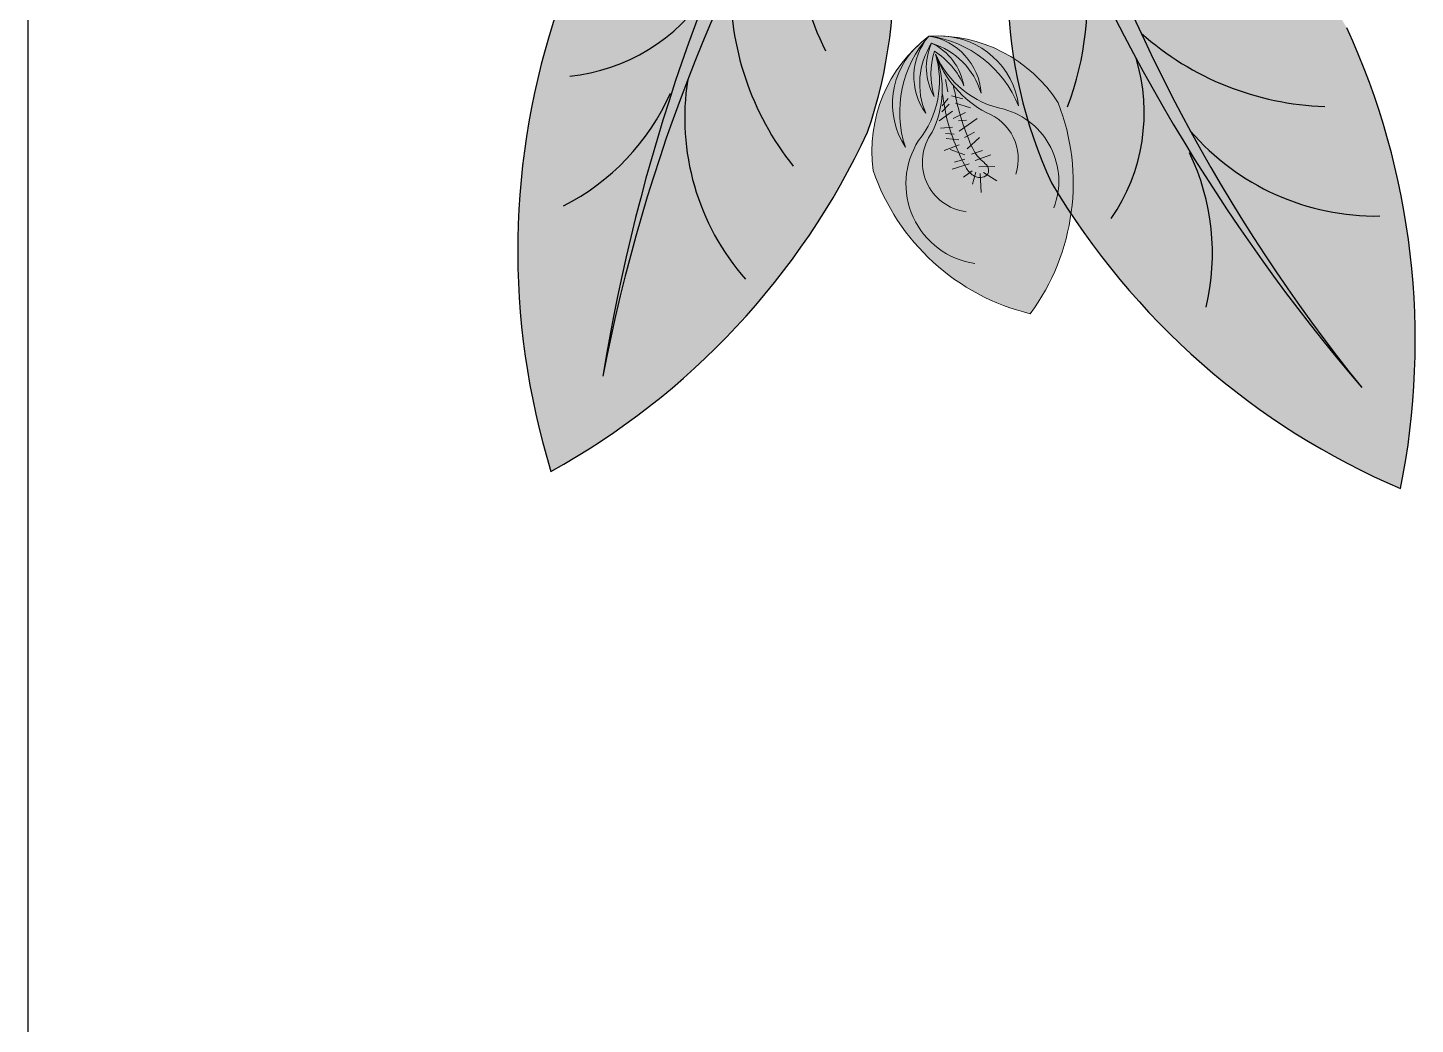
# Model space of a CAD drawing. Header units: inches. Extents: x 9636 to 21597, y -10243 to 557.
# Drawn here: x 14456.19 to 14479.64, y -8261.78 to -8244.94 of the extents above; entities that cross this region are included whole.
import ezdxf

# ---------------------------------------------------------------- set-up
doc = ezdxf.new("R2010")
doc.units = ezdxf.units.IN
doc.header["$MEASUREMENT"] = 0
doc.layers.add('MESA', color=7, linetype='Continuous')

# ---------------------------------------------------------------- blocks, each defined once
blk = doc.blocks.new('FF')
at = {"layer": 'MESA', "ltscale": 0.8}
h = blk.add_hatch(color=85, dxfattribs=at)
h.dxf.hatch_style = 1
h.set_gradient(color1=(103, 159, 96), color2=(52, 80, 48), one_color=1, tint=0.25)
h.paths.add_polyline_path([(14465.91251570462, -8250.827218971688, -0.09674952785286056), (14470.00948217708, -8240.580833709007, 0.007527451123012324), (14469.90047919649, -8240.36636640646, 0.01429188129494994), (14469.47105533973, -8240.52184172243, 0.08665420676455064)])
h = blk.add_hatch(color=85, dxfattribs=at)
h.dxf.hatch_style = 1
h.set_gradient(color1=(103, 159, 96), color2=(179, 207, 175), one_color=1, tint=0.75, name='INVCURVED')
h.paths.add_polyline_path([(14470.3852898771, -8246.701994127252, 0.1995123331975758), (14470.00948217707, -8240.580833709006, 0.0967495278531692), (14465.91251570461, -8250.827218971723, -0.08665420676483183), (14469.47105533973, -8240.52184172243, 0.1924888780828612), (14465.15579663817, -8244.592855189456, 0.1586077411667837), (14465.03323549396, -8252.43442772712, 0.1586077411660197)])
h = blk.add_hatch(color=85, dxfattribs=at)
h.dxf.hatch_style = 1
h.set_gradient(color1=(103, 159, 96), color2=(179, 207, 175), one_color=1, tint=0.75, name='INVCURVED')
h.paths.add_polyline_path([(14478.48605509126, -8244.935961144618, 0.1995123331975758), (14473.57556199041, -8241.262149255072, 0.0967495278531692), (14478.73764915319, -8251.015425696984, -0.08665420676483183), (14473.18222124781, -8241.634528864959, 0.1924888780828612), (14473.49439126069, -8247.55881432341, 0.1586077411667837), (14479.39424566157, -8252.725728213343, 0.1586077411660197)])
h = blk.add_hatch(color=85, dxfattribs=at)
h.dxf.hatch_style = 1
h.set_gradient(color1=(103, 159, 96), color2=(52, 80, 48), one_color=1, tint=0.25)
h.paths.add_polyline_path([(14478.73764915317, -8251.015425696956, -0.09674952785286056), (14473.57556199041, -8241.262149255072, 0.007527451123012324), (14473.34150755658, -8241.206503988968, 0.01429188129494994), (14473.18222124781, -8241.634528864959, 0.08665420676455064)])
h = blk.add_hatch(color=7, dxfattribs=at)
h.dxf.hatch_style = 1
h.set_gradient(color1=(237, 238, 238), one_color=1, tint=1)
h.paths.add_polyline_path([(14473.13512976718, -8249.769433404019, 0.2569091805170801), (14473.60720064986, -8246.20491611049, 0.2403030205165218), (14471.68940285756, -8245.077788034974, -0.3583807301859824), (14472.93874838299, -8246.258388697126, 0.2702333190890776), (14471.42287946171, -8245.076399109132, -0.3489770048102109), (14472.30446031656, -8246.041230630768, 0.2509502793129825), (14471.46741127397, -8245.198454466543, -0.2453890551403372), (14472.01333455234, -8245.917842210778, 0.1532458537889449), (14471.51631879387, -8245.332503015024, 0.1518402250092038), (14471.51096092642, -8246.093644276987, 0.00137366511991412), (14471.51302318933, -8246.10038046437, -0.245389055139057), (14471.46741127404, -8245.198454466521, 0.2509502793127925), (14471.36975777293, -8246.382256205157, -0.3489770048638718), (14471.42287946158, -8245.076399109075, 0.2702333191166405), (14471.02434282823, -8246.956858235235, -0.358380731124288), (14471.21987127118, -8245.249096306476, 0.240303021013481), (14470.47851111992, -8247.346416314274, 0.2569091805174252)])
edge = h.paths.add_edge_path(flags=16)
edge.add_arc((14473.26250030528, -8244.752279378798), 1.839283122478438, 199.9604918059998, 201.4598524917648, ccw=False)
edge.add_arc((14470.02402208813, -8245.976655412707), 1.623254014835311, 19.860714479619276, 21.559629817972393, ccw=False)
edge.add_arc((14473.26250030528, -8244.752279378807), 1.839283122478438, 201.4598524914096, 219.0189251154874)
edge.add_spline(control_points=[(14471.83429202328, -8245.91360120244), (14471.83600856328, -8245.920455924597), (14471.85180310247, -8245.98451208134), (14471.8654357297, -8246.049078171134), (14471.87744877262, -8246.106662419847)], knot_values=[0.2471511740125481, 0.2471511740125481, 0.2471511740125481, 0.2471511740125481, 0.247785628570655, 0.2530743171580143, 0.2530743171580143, 0.2530743171580143, 0.2530743171580143], degree=3, periodic=0)
edge.add_spline(control_points=[(14471.87744877262, -8246.106662419847), (14471.88543305505, -8246.144934896589), (14471.89334695426, -8246.183178273244), (14471.90164972328, -8246.2212538504)], knot_values=[0.2436361292652643, 0.2436361292652643, 0.2436361292652643, 0.2436361292652643, 0.2471511740125481, 0.2471511740125481, 0.2471511740125481, 0.2471511740125481], degree=3, periodic=0)
edge.add_spline(control_points=[(14471.90164972328, -8246.2212538504), (14471.91113932985, -8246.264772132847), (14471.92583556394, -8246.328420778225), (14471.9431111385, -8246.39114829104), (14471.94887336371, -8246.411130107706)], knot_values=[0.2377304945037521, 0.2377304945037521, 0.2377304945037521, 0.2377304945037521, 0.2417479965750198, 0.2436361292652643, 0.2436361292652643, 0.2436361292652643, 0.2436361292652643], degree=3, periodic=0)
edge.add_spline(control_points=[(14471.94887336371, -8246.411130107706), (14471.95776076408, -8246.441949174672), (14471.96721654048, -8246.472594002702), (14471.97714995764, -8246.503141321158)], knot_values=[0.2348183224622999, 0.2348183224622999, 0.2348183224622999, 0.2348183224622999, 0.2377304945037521, 0.2377304945037521, 0.2377304945037521, 0.2377304945037521], degree=3, periodic=0)
edge.add_spline(control_points=[(14471.97714995764, -8246.503141321158), (14471.99040992184, -8246.54391846186), (14472.00452100198, -8246.58452184865), (14472.01926737033, -8246.62513399404)], knot_values=[0.2309309092598198, 0.2309309092598198, 0.2309309092598198, 0.2309309092598198, 0.2348183224622999, 0.2348183224622999, 0.2348183224622999, 0.2348183224622999], degree=3, periodic=0)
edge.add_spline(control_points=[(14472.01926737033, -8246.62513399404), (14472.03618581798, -8246.671728141104), (14472.05394048777, -8246.718333817009), (14472.07220544279, -8246.765226646983)], knot_values=[0.2264708961110354, 0.2264708961110354, 0.2264708961110354, 0.2264708961110354, 0.2309309092598199, 0.2309309092598199, 0.2309309092598199, 0.2309309092598199], degree=3, periodic=0)
edge.add_spline(control_points=[(14472.07220544279, -8246.765226646983), (14472.07651877912, -8246.776300561309), (14472.09690277732, -8246.828365922342), (14472.1178194139, -8246.880864268811), (14472.13587999215, -8246.921086489801)], knot_values=[0.2215260703448321, 0.2215260703448321, 0.2215260703448321, 0.2215260703448321, 0.222579318859487, 0.2264708961110354, 0.2264708961110354, 0.2264708961110354, 0.2264708961110354], degree=3, periodic=0)
edge.add_spline(control_points=[(14472.13587999215, -8246.921086489801), (14472.15610717383, -8246.966133894184), (14472.17834024474, -8247.009809111658), (14472.20436228744, -8247.050198610392)], knot_values=[0.2171676473178, 0.2171676473178, 0.2171676473178, 0.2171676473178, 0.2215260703448321, 0.2215260703448321, 0.2215260703448321, 0.2215260703448321], degree=3, periodic=0)
edge.add_spline(control_points=[(14472.20436228744, -8247.050198610392), (14472.22405999234, -8247.080771937653), (14472.25059674797, -8247.115586741776), (14472.28146910266, -8247.146407236394), (14472.28699845348, -8247.151752407415)], knot_values=[0.2131642620453263, 0.2131642620453263, 0.2131642620453263, 0.2131642620453263, 0.2164634238997696, 0.2171676473178, 0.2171676473178, 0.2171676473178, 0.2171676473178], degree=3, periodic=0)
edge.add_spline(control_points=[(14472.28699845348, -8247.151752407415), (14472.3152201065, -8247.179034011806), (14472.36136978993, -8247.21694010664), (14472.40270097334, -8247.264482387478), (14472.41319839419, -8247.281699370404)], knot_values=[0.2077773224475375, 0.2077773224475375, 0.2077773224475375, 0.2077773224475375, 0.2113716592103856, 0.2131642620453263, 0.2131642620453263, 0.2131642620453263, 0.2131642620453263], degree=3, periodic=0)
edge.add_spline(control_points=[(14472.41319839419, -8247.281699370404), (14472.42227159751, -8247.296580472048), (14472.44083881744, -8247.341105373964), (14472.42664386633, -8247.395448473972), (14472.4069628253, -8247.419609199344)], knot_values=[0.203445163018474, 0.203445163018474, 0.203445163018474, 0.203445163018474, 0.2049945578871382, 0.2077773224475375, 0.2077773224475375, 0.2077773224475375, 0.2077773224475375], degree=3, periodic=0)
edge.add_spline(control_points=[(14472.4069628253, -8247.419609199344), (14472.40576833184, -8247.421075576463), (14472.38062667995, -8247.450159248205), (14472.3359215963, -8247.462427424882), (14472.29498276804, -8247.464887236674), (14472.29147688866, -8247.465027408982)], knot_values=[0.1996944706411438, 0.1996944706411438, 0.1996944706411438, 0.1996944706411438, 0.1998633638435843, 0.2031371852270858, 0.203445163018474, 0.203445163018474, 0.203445163018474, 0.203445163018474], degree=3, periodic=0)
edge.add_spline(control_points=[(14472.29147688866, -8247.465027408982), (14472.26703794792, -8247.46600452837), (14472.23453746414, -8247.4625981056), (14472.20412137899, -8247.450859575058), (14472.19611799705, -8247.447185321034)], knot_values=[0.1967564236367511, 0.1967564236367511, 0.1967564236367511, 0.1967564236367511, 0.1989032889930779, 0.1996944706411438, 0.1996944706411438, 0.1996944706411438, 0.1996944706411438], degree=3, periodic=0)
edge.add_spline(control_points=[(14472.19611799705, -8247.447185321034), (14472.17360288559, -8247.436848910815), (14472.14418186721, -8247.41670870689), (14472.11923681573, -8247.392585879203), (14472.11244332373, -8247.38543078658)], knot_values=[0.1936429904609736, 0.1936429904609736, 0.1936429904609736, 0.1936429904609736, 0.1958687424163022, 0.1967564236367511, 0.1967564236367511, 0.1967564236367511, 0.1967564236367511], degree=3, periodic=0)
edge.add_spline(control_points=[(14472.11244332373, -8247.38543078658), (14472.07794670418, -8247.349097998047), (14472.0516670915, -8247.305613652412), (14472.02768950614, -8247.261052059623)], knot_values=[0.1891354409754396, 0.1891354409754396, 0.1891354409754396, 0.1891354409754396, 0.1936429904609736, 0.1936429904609736, 0.1936429904609736, 0.1936429904609736], degree=3, periodic=0)
edge.add_spline(control_points=[(14472.02768950614, -8247.261052059623), (14472.0255092276, -8247.257000080122), (14472.00946327611, -8247.226850424657), (14471.99422136663, -8247.196461535821), (14471.98152303395, -8247.170015885675)], knot_values=[0.1860923947748148, 0.1860923947748148, 0.1860923947748148, 0.1860923947748148, 0.186502265629451, 0.1891354409754396, 0.1891354409754396, 0.1891354409754396, 0.1891354409754396], degree=3, periodic=0)
edge.add_spline(control_points=[(14471.98152303395, -8247.170015885675), (14471.96218642582, -8247.129745309468), (14471.94398749884, -8247.089127210818), (14471.92653287886, -8247.048264900373)], knot_values=[0.1820826809719926, 0.1820826809719926, 0.1820826809719926, 0.1820826809719926, 0.1860923947748149, 0.1860923947748149, 0.1860923947748149, 0.1860923947748149], degree=3, periodic=0)
edge.add_spline(control_points=[(14471.92653287886, -8247.048264900373), (14471.91046289041, -8247.01064409526), (14471.89502380475, -8246.972816286994), (14471.87990863392, -8246.934862098868)], knot_values=[0.1783910477803653, 0.1783910477803653, 0.1783910477803653, 0.1783910477803653, 0.1820826809719925, 0.1820826809719925, 0.1820826809719925, 0.1820826809719925], degree=3, periodic=0)
edge.add_spline(control_points=[(14471.87990863392, -8246.934862098868), (14471.87533498705, -8246.923377673342), (14471.86023798839, -8246.885183254188), (14471.84537447721, -8246.846885763396), (14471.83519681976, -8246.820025254749)], knot_values=[0.1746797876871894, 0.1746797876871894, 0.1746797876871894, 0.1746797876871894, 0.175796826109966, 0.1783910477803653, 0.1783910477803653, 0.1783910477803653, 0.1783910477803653], degree=3, periodic=0)
edge.add_spline(control_points=[(14471.83519681976, -8246.820025254749), (14471.82415130172, -8246.79087431954), (14471.8133556457, -8246.761617336717), (14471.80293518879, -8246.73220359207)], knot_values=[0.171864353741853, 0.171864353741853, 0.171864353741853, 0.171864353741853, 0.1746797876871893, 0.1746797876871893, 0.1746797876871893, 0.1746797876871893], degree=3, periodic=0)
edge.add_spline(control_points=[(14471.80293518879, -8246.73220359207), (14471.7895940738, -8246.694545728025), (14471.77686795516, -8246.65663091255), (14471.76501985703, -8246.618352720112)], knot_values=[0.1682598066156458, 0.1682598066156458, 0.1682598066156458, 0.1682598066156458, 0.171864353741853, 0.171864353741853, 0.171864353741853, 0.171864353741853], degree=3, periodic=0)
edge.add_spline(control_points=[(14471.76501985703, -8246.618352720112), (14471.74843425035, -8246.564768842181), (14471.73099986354, -8246.50108813842), (14471.71692470573, -8246.436026353818), (14471.71491447331, -8246.42641552765)], knot_values=[0.1623418216133556, 0.1623418216133556, 0.1623418216133556, 0.1623418216133556, 0.1673876610569998, 0.1682598066156458, 0.1682598066156458, 0.1682598066156458, 0.1682598066156458], degree=3, periodic=0)
edge.add_spline(control_points=[(14471.71491447331, -8246.42641552765), (14471.70641336343, -8246.385772123207), (14471.69905775073, -8246.34472565744), (14471.69217415213, -8246.303840109485)], knot_values=[0.1586535887747186, 0.1586535887747186, 0.1586535887747186, 0.1586535887747186, 0.1623418216133555, 0.1623418216133555, 0.1623418216133555, 0.1623418216133555], degree=3, periodic=0)
edge.add_spline(control_points=[(14471.69217415213, -8246.303840109485), (14471.68728336828, -8246.274791004622), (14471.68263086073, -8246.24582313229), (14471.67797507476, -8246.217138771965)], knot_values=[0.1560331062850654, 0.1560331062850654, 0.1560331062850654, 0.1560331062850654, 0.1586535887747186, 0.1586535887747186, 0.1586535887747186, 0.1586535887747186], degree=3, periodic=0)
edge.add_spline(control_points=[(14471.67797507476, -8246.217138771965), (14471.67074631251, -8246.172602269835), (14471.66086967976, -8246.11275144639), (14471.64929422097, -8246.055583978732), (14471.64602445075, -8246.040388708312)], knot_values=[0.1504801710943955, 0.1504801710943955, 0.1504801710943955, 0.1504801710943955, 0.1545488385723417, 0.1560331062850654, 0.1560331062850654, 0.1560331062850654, 0.1560331062850654], degree=3, periodic=0)
edge.add_arc((14470.02402208813, -8245.976655412696), 1.623254014835311, -2.250163947206774, 19.86071447921831)
at = {"layer": 'MESA', "lineweight": 5, "ltscale": 0.8}
h = blk.add_hatch(color=83, dxfattribs=at)
h.dxf.hatch_style = 1
h.set_gradient(color1=(117, 211, 105), one_color=1, tint=1)
h.paths.add_polyline_path([(14472.93874838299, -8246.258388697126, 0.3583807301414101), (14471.68940285778, -8245.07778803499, 0.02724021252780064), (14471.42287946148, -8245.0763991091, -0.27023331912118)])
h.paths.add_polyline_path([(14471.46741127402, -8245.198454466556, -0.2509502793036039), (14472.30446031656, -8246.041230630768, 0.3489770048638718), (14471.42287946152, -8245.076399109099, 0.3489770048564635), (14471.36975777293, -8246.382256205161, -0.2509502793046178)])
h.paths.add_polyline_path([(14472.01333455234, -8245.917842210778, 0.2453890551401661), (14471.46741127398, -8245.198454466543, 0.2453890551330679), (14471.51302318933, -8246.10038046437, -0.1532458537798691), (14471.51631879391, -8245.332503015048, -0.1532458537804744)], flags=17)
h.paths.add_polyline_path([(14471.42287946158, -8245.076399109079, 0.02724021243329556), (14471.21987126843, -8245.249096309133, 0.3583807303279284), (14471.02434282823, -8246.956858235239, -0.2702333191168038)])
h = blk.add_hatch(color=95, dxfattribs=at)
h.dxf.hatch_style = 1
h.set_gradient(color1=(68, 182, 53), color2=(121, 213, 109), one_color=1, tint=0.6299999952316284, name='CYLINDER')
edge = h.paths.add_edge_path()
edge.add_spline(control_points=[(14472.11244332373, -8247.38543078658), (14472.11923681573, -8247.392585879203), (14472.14418186721, -8247.41670870689), (14472.17360288559, -8247.436848910815), (14472.19611799705, -8247.447185321034)], knot_values=[0.1936429904609736, 0.1936429904609736, 0.1936429904609736, 0.1936429904609736, 0.1945306716814224, 0.1967564236367511, 0.1967564236367511, 0.1967564236367511, 0.1967564236367511], degree=3, periodic=0)
edge.add_spline(control_points=[(14472.19611799705, -8247.447185321034), (14472.20412137899, -8247.450859575058), (14472.23453746414, -8247.4625981056), (14472.26703794792, -8247.46600452837), (14472.29147688866, -8247.465027408982)], knot_values=[0.1967564236367511, 0.1967564236367511, 0.1967564236367511, 0.1967564236367511, 0.197547605284817, 0.1996944706411439, 0.1996944706411439, 0.1996944706411439, 0.1996944706411439], degree=3, periodic=0)
edge.add_spline(control_points=[(14472.29147688866, -8247.465027408982), (14472.29498276804, -8247.464887236674), (14472.3359215963, -8247.462427424882), (14472.38062667995, -8247.450159248205), (14472.40576833184, -8247.421075576463), (14472.4069628253, -8247.419609199344)], knot_values=[0.1996944706411439, 0.1996944706411439, 0.1996944706411439, 0.1996944706411439, 0.2000024484325321, 0.2032762698160336, 0.2034451630184741, 0.2034451630184741, 0.2034451630184741, 0.2034451630184741], degree=3, periodic=0)
edge.add_spline(control_points=[(14472.4069628253, -8247.419609199344), (14472.42664386633, -8247.395448473972), (14472.44083881744, -8247.341105373964), (14472.42227159751, -8247.296580472048), (14472.41319839419, -8247.281699370404)], knot_values=[0.2034451630184741, 0.2034451630184741, 0.2034451630184741, 0.2034451630184741, 0.2062279275788734, 0.2077773224475375, 0.2077773224475375, 0.2077773224475375, 0.2077773224475375], degree=3, periodic=0)
edge.add_spline(control_points=[(14472.41319839419, -8247.281699370404), (14472.40270097334, -8247.264482387478), (14472.36136978993, -8247.21694010664), (14472.3152201065, -8247.179034011806), (14472.28699845348, -8247.151752407415)], knot_values=[0.2077773224475375, 0.2077773224475375, 0.2077773224475375, 0.2077773224475375, 0.2095699252824783, 0.2131642620453263, 0.2131642620453263, 0.2131642620453263, 0.2131642620453263], degree=3, periodic=0)
edge.add_spline(control_points=[(14472.28699845348, -8247.151752407415), (14472.28146910266, -8247.146407236394), (14472.25059674797, -8247.115586741776), (14472.22405999234, -8247.080771937653), (14472.20436228744, -8247.050198610392)], knot_values=[0.2131642620453263, 0.2131642620453263, 0.2131642620453263, 0.2131642620453263, 0.2138684854633567, 0.2171676473178, 0.2171676473178, 0.2171676473178, 0.2171676473178], degree=3, periodic=0)
edge.add_spline(control_points=[(14472.20436228744, -8247.050198610392), (14472.17834024474, -8247.009809111658), (14472.15610717383, -8246.966133894184), (14472.13587999215, -8246.921086489801)], knot_values=[0.2171676473178, 0.2171676473178, 0.2171676473178, 0.2171676473178, 0.2215260703448321, 0.2215260703448321, 0.2215260703448321, 0.2215260703448321], degree=3, periodic=0)
edge.add_spline(control_points=[(14472.13587999215, -8246.921086489801), (14472.1178194139, -8246.880864268811), (14472.09690277732, -8246.828365922342), (14472.07651877912, -8246.776300561309), (14472.07220544279, -8246.765226646983)], knot_values=[0.2215260703448321, 0.2215260703448321, 0.2215260703448321, 0.2215260703448321, 0.2254176475963806, 0.2264708961110354, 0.2264708961110354, 0.2264708961110354, 0.2264708961110354], degree=3, periodic=0)
edge.add_spline(control_points=[(14472.07220544279, -8246.765226646983), (14472.05394048777, -8246.718333817009), (14472.03618581798, -8246.671728141104), (14472.01926737033, -8246.62513399404)], knot_values=[0.2264708961110354, 0.2264708961110354, 0.2264708961110354, 0.2264708961110354, 0.2309309092598199, 0.2309309092598199, 0.2309309092598199, 0.2309309092598199], degree=3, periodic=0)
edge.add_spline(control_points=[(14472.01926737033, -8246.62513399404), (14472.00452100198, -8246.58452184865), (14471.99040992184, -8246.54391846186), (14471.97714995764, -8246.503141321158)], knot_values=[0.2309309092598199, 0.2309309092598199, 0.2309309092598199, 0.2309309092598199, 0.2348183224622999, 0.2348183224622999, 0.2348183224622999, 0.2348183224622999], degree=3, periodic=0)
edge.add_spline(control_points=[(14471.97714995764, -8246.503141321158), (14471.96721654048, -8246.472594002702), (14471.95776076408, -8246.441949174672), (14471.94887336371, -8246.411130107706)], knot_values=[0.2348183224622999, 0.2348183224622999, 0.2348183224622999, 0.2348183224622999, 0.2377304945037521, 0.2377304945037521, 0.2377304945037521, 0.2377304945037521], degree=3, periodic=0)
edge.add_spline(control_points=[(14471.94887336371, -8246.411130107706), (14471.9431111385, -8246.39114829104), (14471.92583556394, -8246.328420778225), (14471.91113932985, -8246.264772132847), (14471.90164972328, -8246.2212538504)], knot_values=[0.2377304945037521, 0.2377304945037521, 0.2377304945037521, 0.2377304945037521, 0.2396186271939966, 0.2436361292652643, 0.2436361292652643, 0.2436361292652643, 0.2436361292652643], degree=3, periodic=0)
edge.add_spline(control_points=[(14471.90164972328, -8246.2212538504), (14471.89334695426, -8246.183178273244), (14471.88543305505, -8246.144934896589), (14471.87744877262, -8246.106662419847)], knot_values=[0.2436361292652643, 0.2436361292652643, 0.2436361292652643, 0.2436361292652643, 0.2471511740125481, 0.2471511740125481, 0.2471511740125481, 0.2471511740125481], degree=3, periodic=0)
edge.add_spline(control_points=[(14471.87744877262, -8246.106662419847), (14471.8654357297, -8246.049078171134), (14471.85180310247, -8245.98451208134), (14471.83600856328, -8245.920455924597), (14471.83429202328, -8245.91360120244)], knot_values=[0.2471511740125481, 0.2471511740125481, 0.2471511740125481, 0.2471511740125481, 0.2524398625999075, 0.2530743171580144, 0.2530743171580144, 0.2530743171580144, 0.2530743171580144], degree=3, periodic=0)
edge.add_arc((14473.07281278714, -8244.864306241918), 1.623254014835311, 201.5596298111538, 220.2718141492146, ccw=False)
edge.add_arc((14470.02402208813, -8245.976655412696), 1.623254014835311, -2.2501639475048023, 18.52929558790231, ccw=False)
edge.add_spline(control_points=[(14471.64602445075, -8246.040388708312), (14471.64929422097, -8246.055583978732), (14471.66086967976, -8246.11275144639), (14471.67074631251, -8246.172602269835), (14471.67797507476, -8246.217138771965)], knot_values=[0.1504801710943955, 0.1504801710943955, 0.1504801710943955, 0.1504801710943955, 0.1519644388071193, 0.1560331062850654, 0.1560331062850654, 0.1560331062850654, 0.1560331062850654], degree=3, periodic=0)
edge.add_spline(control_points=[(14471.67797507476, -8246.217138771965), (14471.68263086073, -8246.24582313229), (14471.68728336828, -8246.274791004622), (14471.69217415213, -8246.303840109485)], knot_values=[0.1560331062850654, 0.1560331062850654, 0.1560331062850654, 0.1560331062850654, 0.1586535887747186, 0.1586535887747186, 0.1586535887747186, 0.1586535887747186], degree=3, periodic=0)
edge.add_spline(control_points=[(14471.69217415213, -8246.303840109485), (14471.69905775073, -8246.34472565744), (14471.70641336343, -8246.385772123207), (14471.71491447331, -8246.42641552765)], knot_values=[0.1586535887747186, 0.1586535887747186, 0.1586535887747186, 0.1586535887747186, 0.1623418216133556, 0.1623418216133556, 0.1623418216133556, 0.1623418216133556], degree=3, periodic=0)
edge.add_spline(control_points=[(14471.71491447331, -8246.42641552765), (14471.71692470573, -8246.436026353818), (14471.73099986354, -8246.50108813842), (14471.74843425035, -8246.564768842181), (14471.76501985703, -8246.618352720112)], knot_values=[0.1623418216133556, 0.1623418216133556, 0.1623418216133556, 0.1623418216133556, 0.1632139671720015, 0.1682598066156458, 0.1682598066156458, 0.1682598066156458, 0.1682598066156458], degree=3, periodic=0)
edge.add_spline(control_points=[(14471.76501985703, -8246.618352720112), (14471.77686795516, -8246.65663091255), (14471.7895940738, -8246.694545728025), (14471.80293518879, -8246.73220359207)], knot_values=[0.1682598066156458, 0.1682598066156458, 0.1682598066156458, 0.1682598066156458, 0.171864353741853, 0.171864353741853, 0.171864353741853, 0.171864353741853], degree=3, periodic=0)
edge.add_spline(control_points=[(14471.80293518879, -8246.73220359207), (14471.8133556457, -8246.761617336717), (14471.82415130172, -8246.79087431954), (14471.83519681976, -8246.820025254749)], knot_values=[0.171864353741853, 0.171864353741853, 0.171864353741853, 0.171864353741853, 0.1746797876871894, 0.1746797876871894, 0.1746797876871894, 0.1746797876871894], degree=3, periodic=0)
edge.add_spline(control_points=[(14471.83519681976, -8246.820025254749), (14471.84537447721, -8246.846885763396), (14471.86023798839, -8246.885183254188), (14471.87533498705, -8246.923377673342), (14471.87990863392, -8246.934862098868)], knot_values=[0.1746797876871894, 0.1746797876871894, 0.1746797876871894, 0.1746797876871894, 0.1772740093575887, 0.1783910477803653, 0.1783910477803653, 0.1783910477803653, 0.1783910477803653], degree=3, periodic=0)
edge.add_spline(control_points=[(14471.87990863392, -8246.934862098868), (14471.89502380475, -8246.972816286994), (14471.91046289041, -8247.01064409526), (14471.92653287886, -8247.048264900373)], knot_values=[0.1783910477803653, 0.1783910477803653, 0.1783910477803653, 0.1783910477803653, 0.1820826809719925, 0.1820826809719925, 0.1820826809719925, 0.1820826809719925], degree=3, periodic=0)
edge.add_spline(control_points=[(14471.92653287886, -8247.048264900373), (14471.94398749884, -8247.089127210818), (14471.96218642582, -8247.129745309468), (14471.98152303395, -8247.170015885675)], knot_values=[0.1820826809719925, 0.1820826809719925, 0.1820826809719925, 0.1820826809719925, 0.1860923947748148, 0.1860923947748148, 0.1860923947748148, 0.1860923947748148], degree=3, periodic=0)
edge.add_spline(control_points=[(14471.98152303395, -8247.170015885675), (14471.99422136663, -8247.196461535821), (14472.00946327611, -8247.226850424657), (14472.0255092276, -8247.257000080122), (14472.02768950614, -8247.261052059623)], knot_values=[0.1860923947748148, 0.1860923947748148, 0.1860923947748148, 0.1860923947748148, 0.1887255701208035, 0.1891354409754396, 0.1891354409754396, 0.1891354409754396, 0.1891354409754396], degree=3, periodic=0)
edge.add_spline(control_points=[(14472.02768950614, -8247.261052059623), (14472.0516670915, -8247.305613652412), (14472.07794670418, -8247.349097998047), (14472.11244332373, -8247.38543078658)], knot_values=[0.1891354409754396, 0.1891354409754396, 0.1891354409754396, 0.1891354409754396, 0.1936429904609736, 0.1936429904609736, 0.1936429904609736, 0.1936429904609736], degree=3, periodic=0)
at = {"color": 252, "true_color": 0x939598}
blk.add_line((14456.18870581788, -8220.470320095861), (14456.18870581788, -8684.470320095861), dxfattribs=at)
at = {"layer": 'MESA', "lineweight": 9, "ltscale": 0.8}
for p, q in [((14471.73963031368, -8246.021209674538), (14471.7004456638, -8245.811619270688)), ((14471.80392536402, -8246.085952317404), (14471.99280789187, -8246.139156821608)), ((14471.82334120243, -8246.347958931969), (14471.59806742015, -8246.510964992318)), ((14471.76656495088, -8246.225094771688), (14471.6394172783, -8246.359685159154)), ((14471.74576355925, -8246.130920807098), (14471.64852707505, -8246.254592723375)), ((14471.87401686017, -8246.21303258281), (14472.1249589701, -8246.287692317806)), ((14471.83305417439, -8246.467763353518), (14472.03862580565, -8246.367242975211)), ((14471.92066026494, -8246.50809691761), (14472.05531598123, -8246.496284153951)), ((14471.93398215188, -8246.686149333143), (14472.23730497244, -8246.469144029174)), ((14471.81823691193, -8246.613533018175), (14471.61664919361, -8246.631790186255)), ((14471.85158869817, -8246.736835096322), (14471.70411154708, -8246.722796210714)), ((14471.93041759296, -8246.827813456728), (14471.71138119909, -8246.809898251697)), ((14472.02632521324, -8246.788419418208), (14472.19516217377, -8246.703071174737)), ((14472.07117189492, -8246.980628012047), (14472.27798725639, -8246.790325685499)), ((14471.93317264563, -8246.913994690418), (14471.68110069578, -8247.01274970652)), ((14472.02867007254, -8247.08545755172), (14471.78361220299, -8246.996221186813)), ((14472.14116175865, -8247.071437916733), (14472.32856711394, -8247.008458067876)), ((14472.10494539429, -8247.236274112058), (14471.8157838288, -8247.329015652911)), ((14472.02652597176, -8247.156453992959), (14471.85642186633, -8247.207715838113)), ((14472.20327904323, -8247.182297376517), (14472.46915184908, -8247.085293867813)), ((14472.2673407294, -8247.284306571493), (14472.53405646067, -8247.279539035693)), ((14472.15323270272, -8247.355793988572), (14472.00468940747, -8247.46372276184)), ((14472.21561660553, -8247.379008304182), (14472.15872487433, -8247.577930628395)), ((14472.28832622517, -8247.399048724317), (14472.30359872456, -8247.718873238919)), ((14472.34552133179, -8247.38020420372), (14472.57087770485, -8247.524734656865))]:
    blk.add_line(p, q, dxfattribs=at)
at = {"layer": 'MESA', "ltscale": 0.8}
for centre, radius, start, end in [((14462.83254485877, -8244.093577206035), 7.990481596672285, 340.9471290335496, 27.80451464970488), ((14497.19985862295, -8255.863933912311), 31.69016131675633, 151.0446474756435, 170.8548430737653), ((14494.1897426216, -8256.191459783438), 28.78153299601394, 147.1539640973424, 169.2585241800743), ((14480.7475382563, -8244.206254882207), 7.990481596672286, 157.9500024736512, 204.8073880898104), ((14501.12308704632, -8232.924853236902), 28.78153299601394, 196.8385110808192, 218.943071163552), ((14502.8208819445, -8230.417750522303), 31.69016131675633, 200.7291944591205, 220.5393900572429), ((14474.28200458291, -8243.025494320718), 5.149423105894035, 165.6761262797308, 206.5169938642856), ((14468.83482018768, -8244.425916022992), 5.266822155525183, 339.4723267357915, 7.825591340219831), ((14472.96234748547, -8244.229574913525), 4.897047736877401, 178.5984017244851, 218.4888917844027), ((14465.0333331163, -8242.614884367584), 3.154423388816683, 275.7725429985194, 327.2697311265415), ((14477.14359170393, -8248.701964462347), 12.6724902665297, 161.0795977886098, 197.1295204634765), ((14466.97067714103, -8250.22633733339), 12.6724902665297, 348.6249966598803, 24.67491933474662), ((14478.26819517699, -8241.371326557026), 4.897047736877401, 228.2829487079613, 268.1734387678797), ((14471.90696731429, -8246.37245388039), 3.154423388816684, 325.4570899819977, 16.9542781100178), ((14471.4374665691, -8246.457016584996), 4.142934166470387, 171.0362600022934, 221.2260571574315), ((14463.47690258866, -8244.454928575691), 3.912253001405305, 296.8376661566796, 336.0460154802902), ((14458.90101335767, -8241.34443849239), 12.6724902665297, 298.9404496764041, 334.9903723512688), ((14478.98001475439, -8243.975183522794), 4.142934166470387, 220.7208069857714, 270.9106041409078), ((14472.30298624993, -8248.749722833998), 3.912253001405306, 346.5222131401589, 25.73056246376914), ((14484.38361073638, -8241.0767692167), 12.6724902665297, 210.7641447720867, 246.8140674469537)]:
    blk.add_arc(centre, radius, start, end, dxfattribs=at)
at = {"layer": 'MESA', "lineweight": 9, "ltscale": 0.8}
for centre, radius, start, end in [((14472.90514654628, -8247.024494893012), 2.447895605193939, 127.266779898227, 187.5568267570615), ((14471.54340360056, -8247.52132586175), 2.447895605193939, 32.53209864186049, 92.82214550069332), ((14469.99263707024, -8245.837029883363), 1.607365752450582, 321.3334676193576, 16.51316197311781), ((14470.02402208813, -8245.976655412696), 1.623254014835659, 333.4147324977796, 21.55962980393606), ((14473.26250030529, -8244.75227937881), 1.839283122480511, 199.9604918175591, 241.605788823265), ((14473.0069083086, -8244.73727511386), 1.607365752450305, 203.5757634258125, 258.7554577796236), ((14472.35878367957, -8247.527046364288), 1.258579028275155, 338.9890545032806, 74.57780856351098), ((14470.13144947444, -8247.558119336763), 3.729880052365993, 323.6394422466618, 21.2722987303452), ((14472.09949258741, -8247.151071710825), 0.8323297560484005, 342.0156456943673, 69.72944824089772), ((14472.15881724597, -8247.204552115045), 0.84744614881838, 143.7214805916287, 262.8859260619122), ((14472.39509720051, -8247.572872070703), 1.360816399643587, 147.4792624432662, 261.7766705721746), ((14474.00905035104, -8246.143379347866), 3.729880052365993, 198.8166266685762, 256.449483152262)]:
    blk.add_arc(centre, radius, start, end, dxfattribs=at)
at = {"layer": 'MESA', "color": 62, "lineweight": 5, "ltscale": 0.8}
for centre, radius, start, end in [((14472.83623300421, -8246.358400996656), 1.908165893264191, 137.7899646161825, 198.2781016816021), ((14472.21787945009, -8245.76274838814), 1.050285825198333, 139.1948918055802, 216.1461430890904), ((14471.25666029291, -8246.113448530583), 1.050285825198333, 3.94278230983124, 80.8940335933421), ((14471.16717729458, -8246.967354814044), 1.908165893264191, 21.81082371731994, 82.29896078274142), ((14471.59628580485, -8246.427674162376), 1.353093988770961, 7.187102905930014, 88.40946885347358), ((14472.16040404104, -8246.221856015381), 1.353093988770961, 131.6794565454466, 212.9018224929915), ((14472.52363468805, -8245.881512506796), 1.257845851722319, 147.1093138774125, 203.4592187914238), ((14472.35376003756, -8245.605746652756), 0.9754491558091835, 155.3204221113708, 210.469733104493), ((14472.73794126748, -8245.721691815903), 1.282119101587323, 162.3289777281968, 197.1792170376919), ((14471.05160009516, -8246.080838804084), 0.9754491558091835, 9.619192294428126, 64.76850328755168), ((14471.09922471978, -8246.401207495226), 1.257845851722319, 16.62970660749876, 72.97961152150947), ((14470.83234970032, -8246.416945576762), 1.282119101587323, 22.90970836123, 57.75994767072603)]:
    blk.add_arc(centre, radius, start, end, dxfattribs=at)
blk.add_open_spline([(14471.64602445075, -8246.040388708312), (14471.64929422097, -8246.055583978732), (14471.67583865678, -8246.186678409054), (14471.71289483022, -8246.492212044928), (14471.85297710717, -8246.874714251773), (14471.98585642087, -8247.194588060254), (14472.10225623513, -8247.392627384157), (14472.21293915339, -8247.461909667618), (14472.31033277544, -8247.469449627946), (14472.41379488196, -8247.441057076168), (14472.44796492004, -8247.32019621757), (14472.36942142627, -8247.221265256278), (14472.20277999063, -8247.090721059998), (14472.07066141188, -8246.767624634547), (14471.92270612154, -8246.370476763715), (14471.87188924642, -8246.065973222461), (14471.83600856328, -8245.920455924597), (14471.83429202328, -8245.91360120244)], degree=3, knots=[0.1504801710943955, 0.1504801710943955, 0.1504801710943955, 0.1504801710943955, 0.1519644388071193, 0.1632139671720015, 0.1772740093575887, 0.1887255701208035, 0.1945306716814224, 0.197547605284817, 0.2000024484325321, 0.2032762698160336, 0.2062279275788734, 0.2095699252824783, 0.2138684854633567, 0.2254176475963806, 0.2396186271939966, 0.2524398625999075, 0.2530743171580144, 0.2530743171580144, 0.2530743171580144, 0.2530743171580144], dxfattribs=at)

msp = doc.modelspace()

# ---------------------------------------------------------------- block references
at = {"color": 18, "true_color": 0x000000}
msp.add_blockref('FF', (0, 0), dxfattribs=at)

doc.saveas('drawing.dxf')
